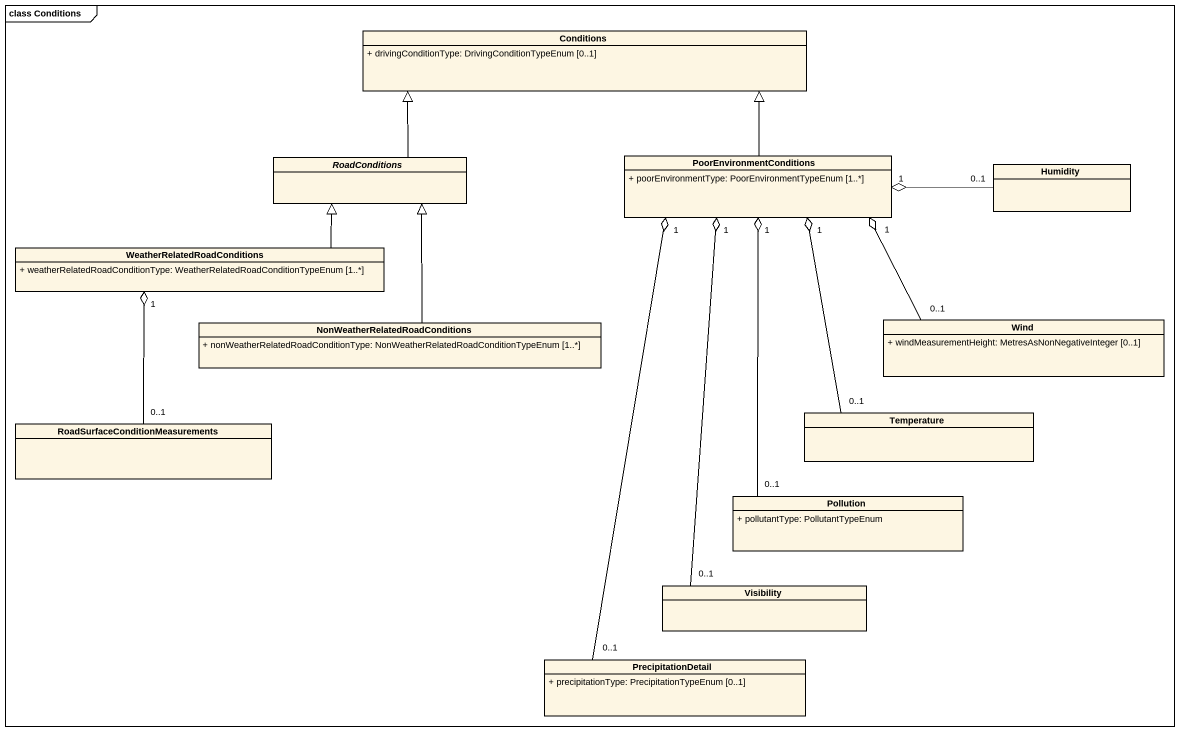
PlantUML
@startuml
mainframe class Conditions
hide circle
hide empty members
skinparam classAttributeIconSize 0
class Conditions {
  + drivingConditionType: DrivingConditionTypeEnum [0..1]
}
abstract class RoadConditions
class PoorEnvironmentConditions {
  + poorEnvironmentType: PoorEnvironmentTypeEnum [1..*]
}
class Humidity
class WeatherRelatedRoadConditions {
  + weatherRelatedRoadConditionType: WeatherRelatedRoadConditionTypeEnum [1..*]
}
class "NonWeatherRelatedRoadConditions" as NonWeatherRelatedRoadConditi {
  + nonWeatherRelatedRoadConditionType: NonWeatherRelatedRoadConditionTypeEnum [1..*]
}
class Wind {
  + windMeasurementHeight: MetresAsNonNegativeInteger [0..1]
}
class Temperature
class "RoadSurfaceConditionMeasurements" as RoadSurfaceConditionMeasurem
class Pollution {
  + pollutantType: PollutantTypeEnum
}
class Visibility
class PrecipitationDetail {
  + precipitationType: PrecipitationTypeEnum [0..1]
}
RoadConditions -right-|> Conditions
PoorEnvironmentConditions -up-|> Conditions
Humidity "0..1" -left-o "1" PoorEnvironmentConditions
WeatherRelatedRoadConditions -right-|> RoadConditions
NonWeatherRelatedRoadConditi -up-|> RoadConditions
Wind "0..1" -up-o "1" PoorEnvironmentConditions
Temperature "0..1" -up-o "1" PoorEnvironmentConditions
RoadSurfaceConditionMeasurem "0..1" -up-o "1" WeatherRelatedRoadConditions
Pollution "0..1" -up-o "1" PoorEnvironmentConditions
Visibility "0..1" -up-o "1" PoorEnvironmentConditions
PrecipitationDetail "0..1" -up-o "1" PoorEnvironmentConditions
@enduml
